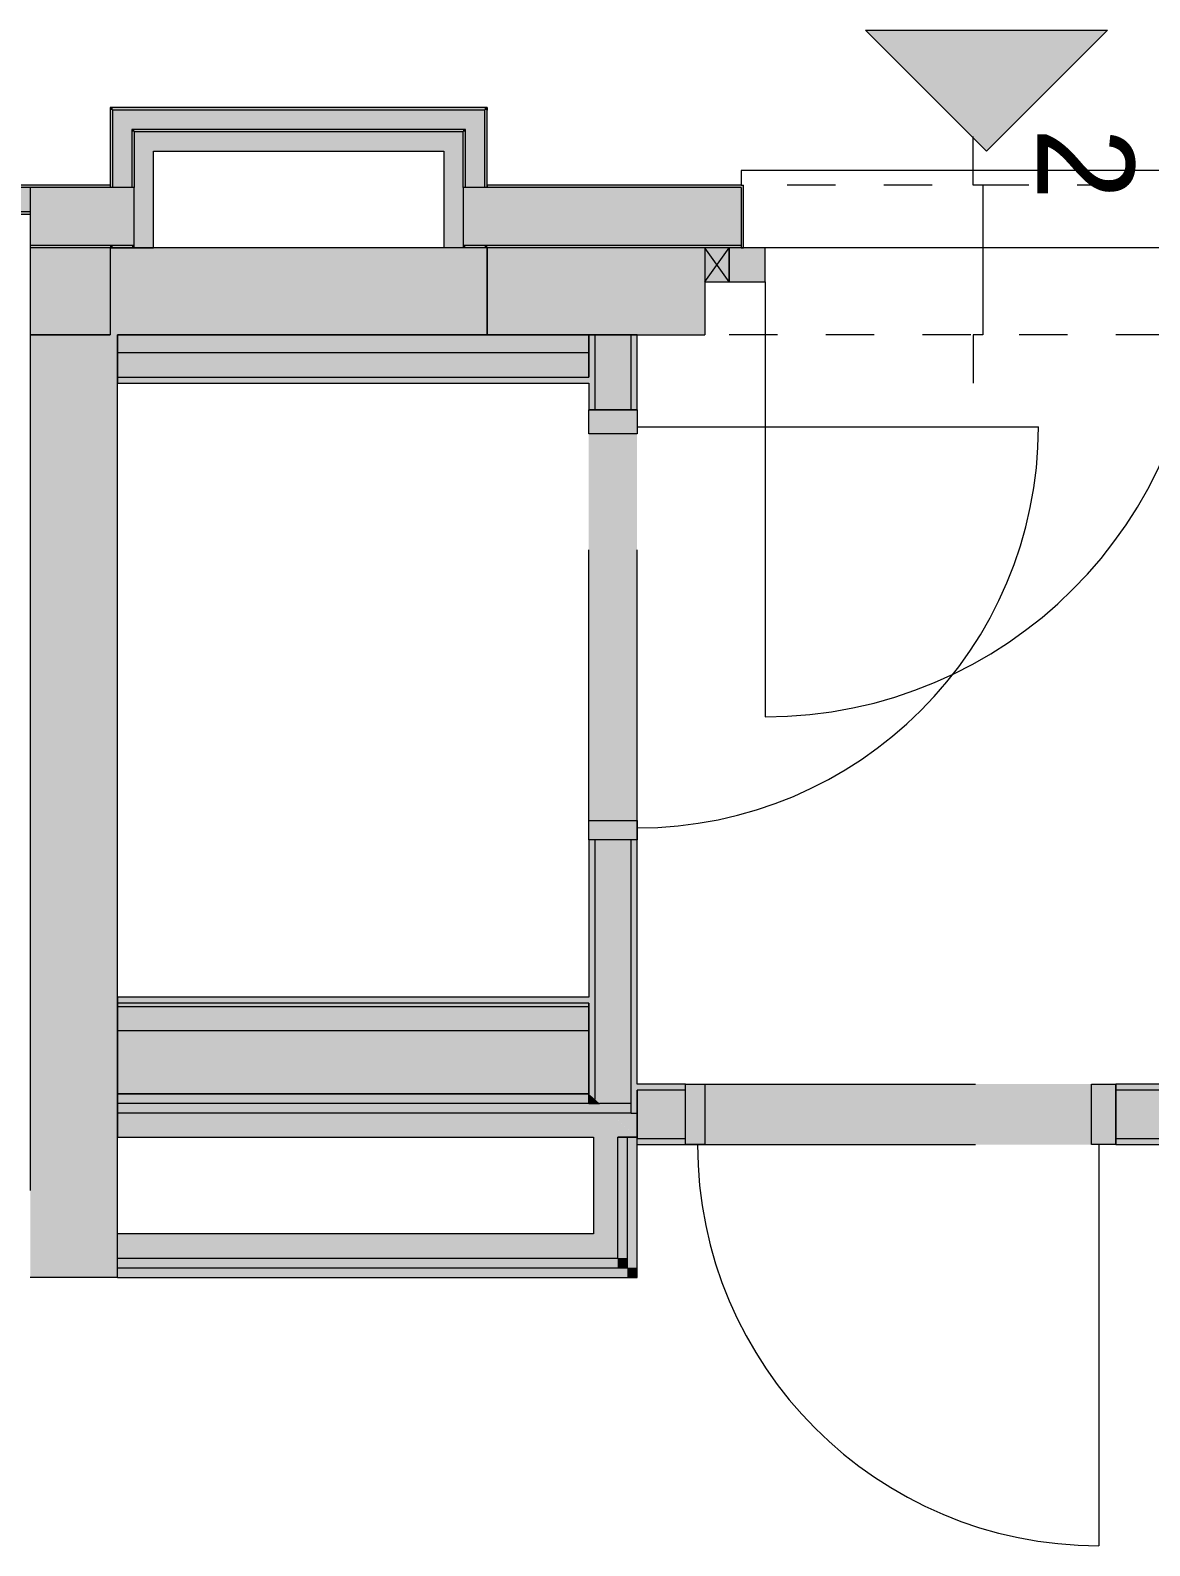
# Model space of a CAD drawing. Header units: metres. Extents: x -4 to 206, y -18 to 45.
# Drawn here: x 177.899 to 180.214, y 13.378 to 16.513 of the extents above; entities that cross this region are included whole.
import ezdxf
from ezdxf.enums import TextEntityAlignment as Align

# ---------------------------------------------------------------- set-up
doc = ezdxf.new("R2010")
doc.units = ezdxf.units.M
doc.header["$MEASUREMENT"] = 0
doc.linetypes.add('Grenzlinie', pattern=[0.008, 0.003, -0.005])
doc.linetypes.add('Punkt 1_1', pattern=[0.075, 0.025, -0.05])
for name, color, linetype in [('110 Wand Aussen', 7, 'Continuous'), ('112 Wand Aussen - Schachtwände', 7, 'Continuous'), ('120 Wand Innen tragend', 7, 'Continuous'), ('130 Wand Innen', 7, 'Continuous'), ('170 Schachtwände', 7, 'Continuous'), ('905 VP Beschriftung Übersicht.Übersicht', 7, 'Continuous')]:
    doc.layers.add(name, color=color, linetype=linetype)
doc.styles.add('ERSTELLTER_STIL_2', font='')
doc.styles.get('ERSTELLTER_STIL_2').set_extended_font_data('Eurostile')

# ---------------------------------------------------------------- blocks, each defined once
blk = doc.blocks.new('Wand_12_1', base_point=(178.0792, 15.8833))
at = {"layer": '120 Wand Innen tragend', "linetype": 'Continuous', "lineweight": 0, "true_color": 0x000000}
for points in [[(178.0792, 14.1133), (178.0792, 15.8833), (177.8992, 15.8833), (177.8992, 14.1133)], [(177.8992, 13.9333), (178.0792, 13.9333), (177.8992, 14.1133)], [(177.8992, 14.1133), (178.0792, 13.9333), (178.0792, 14.1133)]]:
    blk.add_hatch(color=18, dxfattribs=at).paths.add_polyline_path(points)
at = {"layer": '120 Wand Innen tragend', "color": 7, "linetype": 'Continuous', "lineweight": 18, "flags": 128}
for points in [[(177.8992, 15.8833), (177.8992, 14.1133)], [(178.0642, 15.8833), (177.8992, 15.8833)], [(178.0792, 13.9333), (178.0792, 15.8833)], [(178.0792, 13.9333), (177.8992, 13.9333)]]:
    blk.add_lwpolyline(points, dxfattribs=at)
blk = doc.blocks.new('Wand_73_1', base_point=(178.0792, 13.9333))
at = {"layer": '170 Schachtwände', "linetype": 'Continuous', "lineweight": 0, "true_color": 0x000000}
for points in [[(179.0642, 14.0233), (178.0792, 14.0233), (178.0792, 13.9733), (179.0642, 13.9733)], [(179.0642, 14.0233), (179.1142, 13.9733), (179.1142, 14.0233)], [(179.0642, 13.9733), (179.1142, 13.9733), (179.0642, 14.0233)], [(179.1142, 13.9733), (178.0792, 13.9733), (178.0792, 13.9533), (179.1142, 13.9533)], [(179.1342, 13.9533), (178.0792, 13.9533), (178.0792, 13.9333), (179.1342, 13.9333)], [(179.1142, 13.9733), (179.1342, 13.9533), (179.1342, 13.9733)], [(179.1142, 13.9533), (179.1342, 13.9533), (179.1142, 13.9733)], [(179.1342, 13.9533), (179.1542, 13.9333), (179.1542, 13.9533)], [(179.1342, 13.9333), (179.1542, 13.9333), (179.1342, 13.9533)]]:
    blk.add_hatch(color=18, dxfattribs=at).paths.add_polyline_path(points)
at = {"layer": '170 Schachtwände', "color": 7, "linetype": 'Continuous', "lineweight": 18}
for p, q in [((179.1142, 13.9733), (179.1142, 14.0233)), ((178.0792, 13.9733), (179.0642, 13.9733)), ((178.0792, 13.9533), (179.1142, 13.9533)), ((179.0642, 13.9733), (179.1142, 13.9733)), ((179.1142, 13.9533), (179.1342, 13.9533))]:
    blk.add_line(p, q, dxfattribs=at)
at = {"layer": '170 Schachtwände', "color": 7, "linetype": 'Continuous', "lineweight": 18, "flags": 128}
for points in [[(179.0642, 14.0233), (178.0792, 14.0233)], [(178.0792, 13.9733), (178.0792, 14.0233)], [(178.0792, 13.9533), (178.0792, 13.9733)], [(178.0792, 13.9333), (178.0792, 13.9533)], [(179.1542, 13.9333), (179.1542, 13.9533)], [(178.0792, 13.9333), (179.1542, 13.9333)]]:
    blk.add_lwpolyline(points, dxfattribs=at)
blk = doc.blocks.new('Metall Zargentür Typ3 27[13]_1', base_point=(168.0292, 39.9833))
at = {"layer": '130 Wand Innen', "linetype": 'Continuous', "lineweight": 0, "true_color": 0xffffff}
for points in [[(179.1542, 15.7283), (179.0542, 15.7283), (179.0542, 15.6783), (179.1542, 15.6783)], [(179.0542, 14.8383), (179.1542, 14.8383), (179.1542, 14.8783), (179.0542, 14.8783)]]:
    blk.add_hatch(color=7, dxfattribs=at).paths.add_polyline_path(points)
at = {"layer": '130 Wand Innen', "color": 7, "linetype": 'Grenzlinie', "lineweight": 13, "ltscale": 200}
for p, q in [((179.0542, 14.8383), (179.0542, 15.7283)), ((179.1542, 14.8383), (179.1542, 15.7283))]:
    blk.add_line(p, q, dxfattribs=at)
at = {"layer": '130 Wand Innen', "color": 7, "linetype": 'Continuous', "lineweight": 13}
for p, q in [((179.0542, 15.6783), (179.0542, 15.7283)), ((179.0542, 15.7283), (179.1542, 15.7283)), ((179.1542, 15.7283), (179.1542, 15.6783)), ((179.1542, 15.6783), (179.0542, 15.6783)), ((179.0542, 14.8383), (179.0542, 14.8783)), ((179.0542, 14.8783), (179.1542, 14.8783)), ((179.1542, 14.8783), (179.1542, 14.8383)), ((179.1542, 14.8383), (179.0542, 14.8383))]:
    blk.add_line(p, q, dxfattribs=at)
at = {"layer": '130 Wand Innen', "color": 7, "linetype": 'Continuous', "lineweight": 18}
for p, q in [((179.0667, 15.7283), (179.0542, 15.7283)), ((179.0667, 15.7283), (179.0542, 15.7283)), ((179.1417, 15.7283), (179.0667, 15.7283)), ((179.1417, 15.7283), (179.0667, 15.7283)), ((179.1542, 15.7283), (179.1417, 15.7283)), ((179.1542, 15.7283), (179.1417, 15.7283)), ((179.0667, 14.8383), (179.0542, 14.8383)), ((179.0667, 14.8383), (179.0542, 14.8383)), ((179.1417, 14.8383), (179.0667, 14.8383)), ((179.1417, 14.8383), (179.0667, 14.8383)), ((179.1542, 14.8383), (179.1417, 14.8383)), ((179.1542, 14.8383), (179.1417, 14.8383))]:
    blk.add_line(p, q, dxfattribs=at)
at = {"layer": '130 Wand Innen', "color": 8, "linetype": 'Continuous', "lineweight": 0}
blk.add_line((179.1542, 15.6933), (179.9842, 15.6933), dxfattribs=at)
blk.add_arc((179.1542, 15.6933), 0.83, 270, 0, dxfattribs=at)
blk = doc.blocks.new('Wand_75_1', base_point=(179.1542, 14.3133))
at = {"layer": '130 Wand Innen', "linetype": 'Continuous', "lineweight": 0, "true_color": 0x000000}
for points in [[(179.0542, 15.8833), (179.0542, 15.7283), (179.0667, 15.7283), (179.0667, 15.8833)], [(179.0667, 15.8833), (179.0667, 15.7283), (179.1417, 15.7283), (179.1417, 15.8833)], [(179.1417, 15.8833), (179.1417, 15.7283), (179.1542, 15.7283), (179.1542, 15.8833)], [(179.0542, 14.3133), (179.0667, 14.3021), (179.0667, 14.8383), (179.0542, 14.8383)], [(179.0667, 14.3021), (179.0764, 14.2933), (179.1417, 14.2933), (179.1417, 14.8383), (179.0667, 14.8383)], [(179.1542, 14.8383), (179.1417, 14.8383), (179.1417, 14.2733), (179.1542, 14.2733)], [(179.0542, 14.3133), (179.0542, 14.2933), (179.0667, 14.2933), (179.0667, 14.3021)], [(179.0667, 14.2933), (179.0764, 14.2933), (179.0667, 14.3021)]]:
    blk.add_hatch(color=18, dxfattribs=at).paths.add_polyline_path(points)
at = {"layer": '130 Wand Innen', "linetype": 'Continuous', "lineweight": 13, "true_color": 0xe8e2dc}
blk.add_hatch(color=254, dxfattribs=at).paths.add_polyline_path([(179.1542, 15.7283), (179.0542, 15.7283), (179.0542, 14.8383), (179.1542, 14.8383)])
at = {"layer": '130 Wand Innen', "color": 7, "linetype": 'Continuous', "lineweight": 18}
for p, q in [((179.0667, 15.8833), (179.0667, 15.7283)), ((179.1417, 15.7283), (179.1417, 15.8833)), ((179.0667, 15.7283), (179.0542, 15.7283)), ((179.1417, 15.7283), (179.0667, 15.7283)), ((179.1542, 15.7283), (179.1417, 15.7283)), ((179.0667, 14.8383), (179.0542, 14.8383)), ((179.0667, 14.8383), (179.0667, 14.3021)), ((179.1417, 14.8383), (179.0667, 14.8383)), ((179.1417, 14.2933), (179.1417, 14.8383)), ((179.1542, 14.8383), (179.1417, 14.8383)), ((179.1417, 14.2933), (179.0764, 14.2933)), ((179.1417, 14.2733), (179.1417, 14.2933)), ((179.1417, 14.2733), (179.1542, 14.2733))]:
    blk.add_line(p, q, dxfattribs=at)
at = {"layer": '130 Wand Innen', "color": 7, "linetype": 'Continuous', "lineweight": 18, "flags": 128}
for points in [[(179.0667, 15.8833), (179.0542, 15.8833)], [(179.0542, 15.8833), (179.0542, 15.7958)], [(179.1417, 15.8833), (179.0667, 15.8833)], [(179.1542, 15.8833), (179.1417, 15.8833)], [(179.1542, 15.7283), (179.1542, 15.8833)], [(179.0542, 15.7833), (179.0542, 15.7283)], [(179.0542, 14.8383), (179.0542, 14.5133)], [(179.1542, 14.3333), (179.1542, 14.8383)], [(179.0542, 14.5008), (179.0542, 14.3133)], [(179.1542, 14.2733), (179.1542, 14.3208)]]:
    blk.add_lwpolyline(points, dxfattribs=at)
at = {"layer": '170 Schachtwände', "color": 7, "linetype": 'Continuous', "lineweight": 18}
for p, q in [((179.0542, 14.2933), (179.0542, 14.3133)), ((179.0667, 14.2933), (179.0667, 14.3021)), ((179.0542, 14.2933), (179.0667, 14.2933)), ((179.0667, 14.2933), (179.0764, 14.2933))]:
    blk.add_line(p, q, dxfattribs=at)
at = {"layer": '130 Wand Innen', "color": 7, "linetype": 'Continuous', "lineweight": 13}
blk.add_blockref('Metall Zargentür Typ3 27[13]_1', (168.0292, 39.9833), dxfattribs=at)
blk = doc.blocks.new('Metall Zargentür Typ3 27[14]_1', base_point=(168.0292, 39.9833))
at = {"layer": '130 Wand Innen', "linetype": 'Continuous', "lineweight": 0, "true_color": 0xffffff}
for points in [[(179.2542, 14.3333), (179.2542, 14.2083), (179.2942, 14.2083), (179.2942, 14.3333)], [(180.1442, 14.2083), (180.1442, 14.3333), (180.0942, 14.3333), (180.0942, 14.2083)]]:
    blk.add_hatch(color=7, dxfattribs=at).paths.add_polyline_path(points)
at = {"layer": '130 Wand Innen', "color": 7, "linetype": 'Grenzlinie', "lineweight": 13, "ltscale": 200}
for p, q in [((179.2542, 14.3333), (180.1442, 14.3333)), ((179.2542, 14.2083), (180.1442, 14.2083))]:
    blk.add_line(p, q, dxfattribs=at)
at = {"layer": '130 Wand Innen', "color": 7, "linetype": 'Continuous', "lineweight": 13}
for p, q in [((179.2542, 14.3333), (179.2942, 14.3333)), ((179.2542, 14.2083), (179.2542, 14.3333)), ((179.2942, 14.3333), (179.2942, 14.2083)), ((180.0942, 14.2083), (180.0942, 14.3333)), ((180.0942, 14.3333), (180.1442, 14.3333)), ((180.1442, 14.3333), (180.1442, 14.2083)), ((179.2942, 14.2083), (179.2542, 14.2083)), ((180.1442, 14.2083), (180.0942, 14.2083))]:
    blk.add_line(p, q, dxfattribs=at)
at = {"layer": '130 Wand Innen', "color": 7, "linetype": 'Continuous', "lineweight": 18}
for p, q in [((179.2542, 14.3208), (179.2542, 14.3333)), ((179.2542, 14.3208), (179.2542, 14.3333)), ((180.1442, 14.3208), (180.1442, 14.3333)), ((180.1442, 14.3208), (180.1442, 14.3333)), ((179.2542, 14.2208), (179.2542, 14.3208)), ((179.2542, 14.2208), (179.2542, 14.3208)), ((180.1442, 14.2208), (180.1442, 14.3208)), ((180.1442, 14.2208), (180.1442, 14.3208)), ((179.2542, 14.2083), (179.2542, 14.2208)), ((179.2542, 14.2083), (179.2542, 14.2208)), ((180.1442, 14.2083), (180.1442, 14.2208)), ((180.1442, 14.2083), (180.1442, 14.2208))]:
    blk.add_line(p, q, dxfattribs=at)
at = {"layer": '130 Wand Innen', "color": 8, "linetype": 'Continuous', "lineweight": 0}
blk.add_line((180.1092, 14.2083), (180.1092, 13.3783), dxfattribs=at)
blk.add_arc((180.1092, 14.2083), 0.83, 180, 270, dxfattribs=at)
blk = doc.blocks.new('Wand_76_1', base_point=(179.1542, 14.3333))
at = {"layer": '130 Wand Innen', "linetype": 'Continuous', "lineweight": 0, "true_color": 0x000000}
for points in [[(179.1542, 14.3333), (179.1542, 14.3208), (179.2542, 14.3208), (179.2542, 14.3333)], [(180.1442, 14.3208), (181.0192, 14.3208), (181.0192, 14.3333), (180.1442, 14.3333)], [(179.1542, 14.3208), (179.1542, 14.2208), (179.2542, 14.2208), (179.2542, 14.3208)], [(180.1442, 14.2208), (181.0192, 14.2208), (181.0192, 14.3208), (180.1442, 14.3208)], [(179.2542, 14.2208), (179.1542, 14.2208), (179.1542, 14.2083), (179.2542, 14.2083)], [(180.1442, 14.2208), (180.1442, 14.2083), (181.0192, 14.2083), (181.0192, 14.2208)]]:
    blk.add_hatch(color=18, dxfattribs=at).paths.add_polyline_path(points)
at = {"layer": '130 Wand Innen', "linetype": 'Continuous', "lineweight": 13, "true_color": 0xe8e2dc}
blk.add_hatch(color=254, dxfattribs=at).paths.add_polyline_path([(180.1442, 14.2083), (180.1442, 14.3333), (179.2542, 14.3333), (179.2542, 14.2083)])
at = {"layer": '130 Wand Innen', "color": 7, "linetype": 'Continuous', "lineweight": 18}
for p, q in [((179.2542, 14.3208), (179.2542, 14.3333)), ((180.1442, 14.3208), (180.1442, 14.3333)), ((179.2542, 14.3208), (179.1542, 14.3208)), ((179.2542, 14.2208), (179.2542, 14.3208)), ((181.0192, 14.3208), (180.1442, 14.3208)), ((180.1442, 14.2208), (180.1442, 14.3208)), ((179.1542, 14.2208), (179.2542, 14.2208)), ((179.2542, 14.2083), (179.2542, 14.2208)), ((180.1442, 14.2208), (181.0192, 14.2208)), ((180.1442, 14.2083), (180.1442, 14.2208))]:
    blk.add_line(p, q, dxfattribs=at)
at = {"layer": '130 Wand Innen', "color": 7, "linetype": 'Continuous', "lineweight": 18, "flags": 128}
for points in [[(179.2542, 14.3333), (179.1542, 14.3333)], [(181.0192, 14.3333), (180.1442, 14.3333)], [(179.1542, 14.3208), (179.1542, 14.2208)], [(179.1542, 14.2083), (179.2542, 14.2083)], [(180.1442, 14.2083), (181.0192, 14.2083)]]:
    blk.add_lwpolyline(points, dxfattribs=at)
at = {"layer": '130 Wand Innen', "color": 7, "linetype": 'Continuous', "lineweight": 13}
blk.add_blockref('Metall Zargentür Typ3 27[14]_1', (168.0292, 39.9833), dxfattribs=at)
blk = doc.blocks.new('Wand_77_1', base_point=(179.1542, 14.5133))
at = {"layer": '130 Wand Innen', "linetype": 'Continuous', "lineweight": 0, "true_color": 0x000000}
for points in [[(179.0542, 14.5133), (178.0792, 14.5133), (178.0792, 14.5008), (179.0542, 14.5008)], [(179.0542, 14.4933), (178.0792, 14.4933), (178.0792, 14.4433), (179.0542, 14.4433)]]:
    blk.add_hatch(color=18, dxfattribs=at).paths.add_polyline_path(points)
at = {"layer": '130 Wand Innen', "linetype": 'Continuous', "lineweight": 0, "true_color": 0xffffff}
for points in [[(179.0542, 14.5008), (178.0792, 14.5008), (178.0792, 14.4933), (179.0542, 14.4933)], [(179.0542, 14.4433), (178.0792, 14.4433), (178.0792, 14.3133), (179.0542, 14.3133)]]:
    blk.add_hatch(color=7, dxfattribs=at).paths.add_polyline_path(points)
at = {"layer": '130 Wand Innen', "color": 7, "linetype": 'Continuous', "lineweight": 18}
for p, q in [((179.0542, 14.5008), (178.0792, 14.5008)), ((179.0542, 14.4933), (178.0792, 14.4933)), ((179.0542, 14.4433), (178.0792, 14.4433))]:
    blk.add_line(p, q, dxfattribs=at)
at = {"layer": '130 Wand Innen', "color": 7, "linetype": 'Continuous', "lineweight": 18, "flags": 128}
for points in [[(179.0542, 14.5133), (178.0792, 14.5133)], [(178.0792, 14.5133), (178.0792, 14.3133)], [(179.0542, 14.3133), (179.0542, 14.5008)], [(178.0792, 14.3133), (179.0542, 14.3133)]]:
    blk.add_lwpolyline(points, dxfattribs=at)
blk = doc.blocks.new('Wand_108_1', base_point=(178.0792, 14.3133))
at = {"layer": '170 Schachtwände', "linetype": 'Continuous', "lineweight": 0, "true_color": 0x000000}
for points in [[(179.0542, 14.3133), (178.0792, 14.3133), (178.0792, 14.2933), (179.0542, 14.2933)], [(179.0764, 14.2933), (178.0792, 14.2933), (178.0792, 14.2733), (179.0987, 14.2733)], [(179.0987, 14.2733), (178.0792, 14.2733), (178.0792, 14.2233), (179.1542, 14.2233)], [(179.0764, 14.2933), (179.0987, 14.2733), (179.1417, 14.2733), (179.1417, 14.2933)], [(179.0987, 14.2733), (179.1417, 14.2346), (179.1417, 14.2733)], [(179.1417, 14.2346), (179.1542, 14.2233), (179.1542, 14.2733), (179.1417, 14.2733)]]:
    blk.add_hatch(color=18, dxfattribs=at).paths.add_polyline_path(points)
at = {"layer": '130 Wand Innen', "color": 7, "linetype": 'Continuous', "lineweight": 18}
for p, q in [((179.1417, 14.2933), (179.0764, 14.2933)), ((179.1417, 14.2733), (179.0987, 14.2733)), ((179.1417, 14.2733), (179.1417, 14.2933)), ((179.1417, 14.2733), (179.1542, 14.2733))]:
    blk.add_line(p, q, dxfattribs=at)
at = {"layer": '130 Wand Innen', "color": 7, "linetype": 'Continuous', "lineweight": 18, "flags": 128}
blk.add_lwpolyline([(179.1542, 14.2233), (179.1542, 14.2733)], dxfattribs=at)
at = {"layer": '170 Schachtwände', "color": 7, "linetype": 'Continuous', "lineweight": 18}
for p, q in [((179.0542, 14.2933), (179.0542, 14.3133)), ((179.0542, 14.2933), (178.0792, 14.2933)), ((179.0987, 14.2733), (178.0792, 14.2733)), ((179.0542, 14.2933), (179.0667, 14.2933)), ((179.0667, 14.2933), (179.0764, 14.2933))]:
    blk.add_line(p, q, dxfattribs=at)
at = {"layer": '170 Schachtwände', "color": 7, "linetype": 'Continuous', "lineweight": 18, "flags": 128}
for points in [[(179.0542, 14.3133), (178.0792, 14.3133)], [(178.0792, 14.3133), (178.0792, 14.2933)], [(178.0792, 14.2933), (178.0792, 14.2733)], [(178.0792, 14.2733), (178.0792, 14.2233)], [(178.0792, 14.2233), (179.0642, 14.2233)], [(179.1142, 14.2233), (179.1542, 14.2233)]]:
    blk.add_lwpolyline(points, dxfattribs=at)
blk = doc.blocks.new('Wand_109_1', base_point=(179.1542, 14.3133))
at = {"layer": '170 Schachtwände', "linetype": 'Continuous', "lineweight": 0, "true_color": 0x000000}
for points in [[(179.1142, 14.0233), (179.1142, 14.2233), (179.0642, 14.2233), (179.0642, 14.0233)], [(179.1342, 13.9733), (179.1342, 14.2233), (179.1142, 14.2233), (179.1142, 13.9733)], [(179.1542, 13.9533), (179.1542, 14.2233), (179.1342, 14.2233), (179.1342, 13.9533)]]:
    blk.add_hatch(color=18, dxfattribs=at).paths.add_polyline_path(points)
at = {"layer": '170 Schachtwände', "color": 7, "linetype": 'Continuous', "lineweight": 18}
for p, q in [((179.1142, 14.0233), (179.1142, 14.2233)), ((179.1342, 13.9733), (179.1342, 14.2233)), ((179.1142, 13.9733), (179.1142, 14.0233)), ((179.1342, 13.9533), (179.1342, 13.9733))]:
    blk.add_line(p, q, dxfattribs=at)
at = {"layer": '170 Schachtwände', "color": 7, "linetype": 'Continuous', "lineweight": 18, "flags": 128}
for points in [[(179.0642, 14.2233), (179.0642, 14.0233)], [(179.1342, 14.2233), (179.1142, 14.2233)], [(179.1542, 14.2233), (179.1342, 14.2233)], [(179.1542, 13.9533), (179.1542, 14.2233)]]:
    blk.add_lwpolyline(points, dxfattribs=at)
blk = doc.blocks.new('Wand_112_1', base_point=(178.0642, 16.3533))
at = {"layer": '112 Wand Aussen - Schachtwände', "linetype": 'Continuous', "lineweight": 0, "true_color": 0x000000}
for points in [[(178.0692, 16.3483), (178.0642, 16.3533), (178.0642, 16.3483)], [(178.0692, 16.3533), (178.0642, 16.3533), (178.0692, 16.3483)], [(178.0692, 16.3533), (178.0692, 16.3483), (178.8392, 16.3483), (178.8392, 16.3533)], [(178.1092, 16.3083), (178.0692, 16.3483), (178.0692, 16.3083)], [(178.1092, 16.3483), (178.0692, 16.3483), (178.1092, 16.3083)], [(178.1092, 16.3083), (178.7992, 16.3083), (178.7992, 16.3483), (178.1092, 16.3483)], [(178.7992, 16.3083), (178.8392, 16.3083), (178.8392, 16.3483)], [(178.7992, 16.3083), (178.8392, 16.3483), (178.7992, 16.3483)], [(178.8392, 16.3483), (178.8442, 16.3483), (178.8442, 16.3533)], [(178.8392, 16.3533), (178.8392, 16.3483), (178.8442, 16.3533)], [(178.1142, 16.3033), (178.1092, 16.3083), (178.1092, 16.3033)], [(178.1142, 16.3083), (178.1092, 16.3083), (178.1142, 16.3033)], [(178.1142, 16.3033), (178.7942, 16.3033), (178.7942, 16.3083), (178.1142, 16.3083)], [(178.1542, 16.2633), (178.1142, 16.3033), (178.1142, 16.2633)], [(178.1542, 16.3033), (178.1142, 16.3033), (178.1542, 16.2633)], [(178.1542, 16.2633), (178.7542, 16.2633), (178.7542, 16.3033), (178.1542, 16.3033)], [(178.7542, 16.2633), (178.7942, 16.2633), (178.7942, 16.3033)], [(178.7542, 16.2633), (178.7942, 16.3033), (178.7542, 16.3033)], [(178.7942, 16.3033), (178.7992, 16.3033), (178.7992, 16.3083)], [(178.7942, 16.3033), (178.7992, 16.3083), (178.7942, 16.3083)]]:
    blk.add_hatch(color=18, dxfattribs=at).paths.add_polyline_path(points)
at = {"layer": '112 Wand Aussen - Schachtwände', "color": 7, "linetype": 'Continuous', "lineweight": 13}
for p, q in [((178.0692, 16.3483), (178.0692, 16.3083)), ((178.1092, 16.3483), (178.0692, 16.3483)), ((178.7992, 16.3483), (178.1092, 16.3483)), ((178.8392, 16.3483), (178.7992, 16.3483)), ((178.8392, 16.3083), (178.8392, 16.3483)), ((178.1092, 16.3083), (178.1092, 16.3033)), ((178.1142, 16.3083), (178.1092, 16.3083)), ((178.7942, 16.3083), (178.1142, 16.3083)), ((178.1142, 16.3033), (178.1142, 16.2633)), ((178.1542, 16.3033), (178.1142, 16.3033)), ((178.7542, 16.3033), (178.1542, 16.3033)), ((178.7942, 16.3033), (178.7542, 16.3033)), ((178.7992, 16.3083), (178.7942, 16.3083)), ((178.7942, 16.2633), (178.7942, 16.3033)), ((178.7992, 16.3033), (178.7992, 16.3083))]:
    blk.add_line(p, q, dxfattribs=at)
at = {"layer": '112 Wand Aussen - Schachtwände', "color": 7, "linetype": 'Continuous', "lineweight": 13, "flags": 128}
for points in [[(178.0642, 16.3533), (178.0642, 16.3483)], [(178.8442, 16.3533), (178.0642, 16.3533)], [(178.8442, 16.3533), (178.8442, 16.3483)], [(178.1542, 16.2633), (178.7542, 16.2633)]]:
    blk.add_lwpolyline(points, dxfattribs=at)
blk = doc.blocks.new('Wand_113_1', base_point=(178.0642, 16.0633))
at = {"layer": '112 Wand Aussen - Schachtwände', "linetype": 'Continuous', "lineweight": 0, "true_color": 0x000000}
for points in [[(178.0692, 16.1883), (178.0692, 16.3483), (178.0642, 16.3483), (178.0642, 16.1883)], [(178.1092, 16.1883), (178.1092, 16.3083), (178.0692, 16.3083), (178.0692, 16.1883)], [(178.1142, 16.1883), (178.1142, 16.3033), (178.1092, 16.3033), (178.1092, 16.1883)], [(178.1142, 16.2633), (178.1142, 16.0633), (178.1542, 16.0633), (178.1542, 16.2633)]]:
    blk.add_hatch(color=18, dxfattribs=at).paths.add_polyline_path(points)
at = {"layer": '112 Wand Aussen - Schachtwände', "color": 7, "linetype": 'Continuous', "lineweight": 13}
for p, q in [((178.0692, 16.3483), (178.0692, 16.3083)), ((178.0692, 16.3083), (178.0692, 16.1883)), ((178.1092, 16.3083), (178.1092, 16.3033)), ((178.1092, 16.3033), (178.1092, 16.1883)), ((178.1142, 16.3033), (178.1142, 16.2633)), ((178.1142, 16.2633), (178.1142, 16.1883)), ((178.0692, 16.1883), (178.0642, 16.1883)), ((178.1092, 16.1883), (178.0692, 16.1883)), ((178.1142, 16.1883), (178.1092, 16.1883)), ((178.1142, 16.0683), (178.1142, 16.1883)), ((178.1142, 16.0633), (178.1142, 16.0683))]:
    blk.add_line(p, q, dxfattribs=at)
at = {"layer": '112 Wand Aussen - Schachtwände', "color": 7, "linetype": 'Continuous', "lineweight": 13, "flags": 128}
for points in [[(178.0642, 16.3483), (178.0642, 16.1883)], [(178.1542, 16.0633), (178.1542, 16.2633)], [(178.0642, 16.0633), (178.0692, 16.0633)], [(178.0692, 16.0633), (178.1092, 16.0633)], [(178.1092, 16.0633), (178.1142, 16.0633)], [(178.1142, 16.0633), (178.1542, 16.0633)]]:
    blk.add_lwpolyline(points, dxfattribs=at)
blk = doc.blocks.new('Wand_114_1', base_point=(178.8442, 16.0633))
at = {"layer": '112 Wand Aussen - Schachtwände', "linetype": 'Continuous', "lineweight": 0, "true_color": 0x000000}
for points in [[(178.8392, 16.3483), (178.8392, 16.1883), (178.8442, 16.1883), (178.8442, 16.3483)], [(178.7942, 16.3033), (178.7942, 16.1883), (178.7992, 16.1883), (178.7992, 16.3033)], [(178.7992, 16.3083), (178.7992, 16.1883), (178.8392, 16.1883), (178.8392, 16.3083)], [(178.7542, 16.2633), (178.7542, 16.0633), (178.7942, 16.0633), (178.7942, 16.2633)]]:
    blk.add_hatch(color=18, dxfattribs=at).paths.add_polyline_path(points)
at = {"layer": '112 Wand Aussen - Schachtwände', "color": 7, "linetype": 'Continuous', "lineweight": 13}
for p, q in [((178.8392, 16.3083), (178.8392, 16.3483)), ((178.7942, 16.2633), (178.7942, 16.3033)), ((178.7992, 16.3033), (178.7992, 16.3083)), ((178.7992, 16.1883), (178.7992, 16.3033)), ((178.8392, 16.1883), (178.8392, 16.3083)), ((178.7942, 16.1883), (178.7942, 16.2633)), ((178.7992, 16.1883), (178.7942, 16.1883)), ((178.7942, 16.1883), (178.7942, 16.0683)), ((178.8392, 16.1883), (178.7992, 16.1883)), ((178.8442, 16.1883), (178.8392, 16.1883)), ((178.7942, 16.0683), (178.7942, 16.0633))]:
    blk.add_line(p, q, dxfattribs=at)
at = {"layer": '112 Wand Aussen - Schachtwände', "color": 7, "linetype": 'Continuous', "lineweight": 13, "flags": 128}
for points in [[(178.8442, 16.1883), (178.8442, 16.3483)], [(178.7542, 16.2633), (178.7542, 16.0633)], [(178.7942, 16.0633), (178.7542, 16.0633)], [(178.7992, 16.0633), (178.7942, 16.0633)], [(178.8392, 16.0633), (178.7992, 16.0633)], [(178.8442, 16.0633), (178.8392, 16.0633)]]:
    blk.add_lwpolyline(points, dxfattribs=at)
blk = doc.blocks.new('Wand_141_1', base_point=(177.8992, 16.1933))
at = {"layer": '110 Wand Aussen', "linetype": 'Continuous', "lineweight": 0, "true_color": 0x000000}
for points in [[(178.0642, 16.1933), (177.8992, 16.1933), (177.8992, 16.1883), (178.0642, 16.1883)], [(178.0642, 16.1883), (177.8992, 16.1883), (177.8992, 16.0683), (178.0642, 16.0683)], [(178.0692, 16.0683), (178.0692, 16.1883), (178.0642, 16.1883), (178.0642, 16.0683)], [(178.1092, 16.0683), (178.1092, 16.1883), (178.0692, 16.1883), (178.0692, 16.0683)], [(178.1142, 16.0683), (178.1142, 16.1883), (178.1092, 16.1883), (178.1092, 16.0683)], [(178.0642, 16.0683), (177.8992, 16.0683), (177.8992, 16.0633), (178.0642, 16.0633)], [(178.0642, 16.0633), (177.8992, 16.0633), (177.8992, 15.8833), (178.0642, 15.8833)], [(178.0692, 16.0633), (178.0692, 16.0683), (178.0642, 16.0683), (178.0642, 16.0633)], [(178.1092, 16.0633), (178.1092, 16.0683), (178.0692, 16.0683), (178.0692, 16.0633)], [(178.1142, 16.0633), (178.1142, 16.0683), (178.1092, 16.0683), (178.1092, 16.0633)]]:
    blk.add_hatch(color=18, dxfattribs=at).paths.add_polyline_path(points)
at = {"layer": '110 Wand Aussen', "color": 7, "linetype": 'Continuous', "lineweight": 13}
for p, q in [((178.0642, 16.1883), (177.8992, 16.1883)), ((178.0642, 16.0683), (177.8992, 16.0683))]:
    blk.add_line(p, q, dxfattribs=at)
at = {"layer": '110 Wand Aussen', "color": 7, "linetype": 'Continuous', "lineweight": 18}
blk.add_line((178.0642, 16.0633), (177.8992, 16.0633), dxfattribs=at)
at = {"layer": '110 Wand Aussen', "color": 7, "linetype": 'Continuous', "lineweight": 13, "flags": 128}
for points in [[(178.0642, 16.1933), (177.8992, 16.1933)], [(177.8992, 16.1883), (177.8992, 16.0683)], [(178.0642, 16.1933), (178.0642, 16.1883)], [(177.8992, 16.0683), (177.8992, 16.0633)]]:
    blk.add_lwpolyline(points, dxfattribs=at)
at = {"layer": '110 Wand Aussen', "color": 7, "linetype": 'Continuous', "lineweight": 18, "flags": 128}
for points in [[(177.8992, 16.0633), (177.8992, 15.8833)], [(178.0642, 16.0633), (178.0642, 15.8833)], [(177.8992, 15.8833), (178.0642, 15.8833)]]:
    blk.add_lwpolyline(points, dxfattribs=at)
at = {"layer": '112 Wand Aussen - Schachtwände', "color": 7, "linetype": 'Continuous', "lineweight": 13}
for p, q in [((178.0692, 16.1883), (178.0642, 16.1883)), ((178.1092, 16.1883), (178.0692, 16.1883)), ((178.1142, 16.1883), (178.1092, 16.1883)), ((178.1142, 16.0683), (178.1142, 16.1883)), ((178.0692, 16.0683), (178.0642, 16.0683)), ((178.1092, 16.0683), (178.0692, 16.0683)), ((178.1142, 16.0683), (178.1092, 16.0683)), ((178.1142, 16.0633), (178.1142, 16.0683))]:
    blk.add_line(p, q, dxfattribs=at)
blk = doc.blocks.new('Wand_209_1', base_point=(177.7042, 16.1933))
at = {"layer": '110 Wand Aussen', "linetype": 'Continuous', "lineweight": 0, "true_color": 0x000000}
for points in [[(177.7092, 16.1883), (177.8992, 16.1883), (177.8992, 16.1933), (177.7092, 16.1933)], [(177.7592, 16.1383), (177.8992, 16.1383), (177.8992, 16.1883), (177.7592, 16.1883)], [(177.7642, 16.1333), (177.8992, 16.1333), (177.8992, 16.1383), (177.7642, 16.1383)]]:
    blk.add_hatch(color=18, dxfattribs=at).paths.add_polyline_path(points)
at = {"layer": '110 Wand Aussen', "color": 7, "linetype": 'Continuous', "lineweight": 13}
for p, q in [((177.7592, 16.1883), (177.7092, 16.1883)), ((177.8992, 16.1883), (177.7592, 16.1883)), ((177.7642, 16.1383), (177.7592, 16.1383)), ((177.7642, 16.1383), (177.8992, 16.1383))]:
    blk.add_line(p, q, dxfattribs=at)
at = {"layer": '110 Wand Aussen', "color": 7, "linetype": 'Continuous', "lineweight": 13, "flags": 128}
for points in [[(177.8992, 16.1933), (177.7092, 16.1933)], [(177.8992, 16.1883), (177.8992, 16.1383)], [(177.8992, 16.1383), (177.8992, 16.1333)]]:
    blk.add_lwpolyline(points, dxfattribs=at)
at = {"layer": '110 Wand Aussen', "color": 7, "linetype": 'Continuous', "lineweight": 18, "flags": 128}
blk.add_lwpolyline([(177.7642, 16.1333), (177.8992, 16.1333)], dxfattribs=at)
blk = doc.blocks.new('Wand_211_1', base_point=(179.1542, 15.7833))
at = {"layer": '130 Wand Innen', "linetype": 'Continuous', "lineweight": 0, "true_color": 0xffffff}
blk.add_hatch(color=7, dxfattribs=at).paths.add_polyline_path([(179.0542, 15.8833), (178.0792, 15.8833), (178.0792, 15.8458), (179.0542, 15.8458)])
at = {"layer": '130 Wand Innen', "linetype": 'Continuous', "lineweight": 0, "true_color": 0x000000}
for points in [[(178.0792, 15.7958), (179.0542, 15.7958), (179.0542, 15.8458), (178.0792, 15.8458)], [(178.0792, 15.7833), (179.0542, 15.7833), (179.0542, 15.7958), (178.0792, 15.7958)]]:
    blk.add_hatch(color=18, dxfattribs=at).paths.add_polyline_path(points)
at = {"layer": '130 Wand Innen', "color": 7, "linetype": 'Continuous', "lineweight": 18}
for p, q in [((179.0542, 15.8458), (178.0792, 15.8458)), ((178.0792, 15.7958), (179.0542, 15.7958))]:
    blk.add_line(p, q, dxfattribs=at)
at = {"layer": '130 Wand Innen', "color": 7, "linetype": 'Continuous', "lineweight": 18, "flags": 128}
for points in [[(179.0542, 15.8833), (178.0792, 15.8833)], [(178.0792, 15.8833), (178.0792, 15.7833)], [(179.0542, 15.7958), (179.0542, 15.8833)], [(178.0792, 15.7833), (179.0542, 15.7833)]]:
    blk.add_lwpolyline(points, dxfattribs=at)
blk = doc.blocks.new('Wand_221_1', base_point=(178.0642, 15.8833))
at = {"layer": '110 Wand Aussen', "linetype": 'Continuous', "lineweight": 0, "true_color": 0x000000}
blk.add_hatch(color=18, dxfattribs=at).paths.add_polyline_path([(178.0642, 15.8833), (178.8442, 15.8833), (178.8442, 16.0633), (178.0642, 16.0633)])
at = {"layer": '110 Wand Aussen', "color": 7, "linetype": 'Continuous', "lineweight": 18, "flags": 128}
for points in [[(178.8442, 16.0633), (178.0642, 16.0633)], [(178.0642, 16.0633), (178.0642, 15.8833)], [(178.8442, 15.8833), (178.8442, 16.0633)], [(178.0792, 15.8833), (178.8442, 15.8833)]]:
    blk.add_lwpolyline(points, dxfattribs=at)
blk = doc.blocks.new('Eingang 01 1-Fl 27[29]_1', base_point=(168.0292, 39.9833))
at = {"layer": '110 Wand Aussen', "linetype": 'Continuous', "lineweight": 0, "true_color": 0x000000}
for points in [[(179.3442, 16.0633), (179.2942, 16.0633), (179.2942, 15.9933), (179.3442, 15.9933)], [(180.3942, 15.9933), (180.4442, 15.9933), (180.4442, 16.0633), (180.3942, 16.0633)]]:
    blk.add_hatch(color=18, dxfattribs=at).paths.add_polyline_path(points)
at = {"layer": '110 Wand Aussen', "linetype": 'Continuous', "lineweight": 0, "true_color": 0xffffff}
for points in [[(179.3442, 15.9933), (179.4192, 15.9933), (179.4192, 16.0633), (179.3442, 16.0633)], [(180.3942, 16.0633), (180.3192, 16.0633), (180.3192, 15.9933), (180.3942, 15.9933)]]:
    blk.add_hatch(color=7, dxfattribs=at).paths.add_polyline_path(points)
at = {"layer": '110 Wand Aussen', "color": 7, "linetype": 'Continuous', "lineweight": 13}
for p, q in [((179.8492, 16.1933), (179.8492, 16.2933)), ((180.3692, 16.2233), (179.3692, 16.2233)), ((179.3692, 16.2233), (179.3692, 16.1933)), ((180.3692, 16.1933), (180.3692, 16.2233)), ((179.3692, 16.1933), (179.3742, 16.1933)), ((179.3742, 16.0633), (179.3742, 16.1933)), ((179.8692, 16.1933), (179.8492, 16.1933)), ((179.8692, 16.1933), (179.8692, 15.8833)), ((180.3692, 16.1933), (180.3642, 16.1933)), ((180.3642, 16.0633), (180.3642, 16.1933)), ((179.3442, 15.9933), (179.2942, 16.0633)), ((179.2942, 15.9933), (179.3442, 16.0633)), ((179.3692, 16.0633), (179.2942, 16.0633)), ((179.3692, 16.0633), (179.2942, 16.0633)), ((180.3692, 16.0633), (180.4442, 16.0633)), ((180.3692, 16.0633), (180.4442, 16.0633)), ((180.3942, 15.9933), (180.4442, 16.0633)), ((180.4442, 15.9933), (180.3942, 16.0633)), ((179.8692, 15.8833), (179.8492, 15.8833)), ((179.8492, 15.8833), (179.8492, 15.7833))]:
    blk.add_line(p, q, dxfattribs=at)
at = {"layer": '110 Wand Aussen', "color": 7, "linetype": 'Punkt 1_1', "lineweight": 13}
for p, q in [((180.3642, 16.1933), (179.3742, 16.1933)), ((180.4442, 15.8833), (179.2942, 15.8833))]:
    blk.add_line(p, q, dxfattribs=at)
at = {"layer": '110 Wand Aussen', "color": 7, "linetype": 'Continuous', "lineweight": 18}
for p, q in [((179.2942, 16.0633), (179.2942, 15.9933)), ((179.2942, 16.0633), (179.2942, 15.9933)), ((180.3692, 16.0633), (179.3692, 16.0633)), ((180.4442, 16.0633), (180.4442, 15.9933)), ((180.4442, 16.0633), (180.4442, 15.9933)), ((179.2942, 15.9933), (179.2942, 15.8833)), ((180.4442, 15.9933), (180.4442, 15.8833))]:
    blk.add_line(p, q, dxfattribs=at)
at = {"layer": '110 Wand Aussen', "color": 8, "linetype": 'Continuous', "lineweight": 13}
for p, q in [((179.4192, 16.0633), (179.3442, 16.0633)), ((179.3442, 16.0633), (179.3442, 15.9933)), ((179.4192, 15.9933), (179.4192, 16.0633)), ((180.3942, 16.0633), (180.3192, 16.0633)), ((180.3192, 16.0633), (180.3192, 15.9933)), ((180.3942, 15.9933), (180.3942, 16.0633)), ((179.3442, 15.9933), (179.4192, 15.9933)), ((180.3192, 15.9933), (180.3942, 15.9933))]:
    blk.add_line(p, q, dxfattribs=at)
at = {"layer": '110 Wand Aussen', "color": 8, "linetype": 'Continuous', "lineweight": 0}
blk.add_line((179.4192, 15.9933), (179.4192, 15.0933), dxfattribs=at)
at = {"layer": '110 Wand Aussen', "color": 7, "linetype": 'Continuous', "lineweight": 13, "flags": 128}
for points in [[(179.3442, 16.0633), (179.2942, 16.0633), (179.2942, 15.9933), (179.3442, 15.9933)], [(180.3942, 15.9933), (180.4442, 15.9933), (180.4442, 16.0633), (180.3942, 16.0633)]]:
    blk.add_lwpolyline(points, close=True, dxfattribs=at)
at = {"layer": '110 Wand Aussen', "color": 8, "linetype": 'Continuous', "lineweight": 0}
blk.add_arc((179.4192, 15.9933), 0.9, 270, 0, dxfattribs=at)
at = {"layer": '110 Wand Aussen', "color": 7, "lineweight": 13, "style": 'ERSTELLTER_STIL_2'}
blk.add_attdef('DUMMY_851', text='', height=0.2, rotation=270, dxfattribs=at).set_placement((180.1822, 16.1628), align=Align.TOP_RIGHT)
blk = doc.blocks.new('Wand_222_1', base_point=(178.8442, 16.1933))
at = {"layer": '110 Wand Aussen', "linetype": 'Continuous', "lineweight": 0, "true_color": 0x000000}
for points in [[(178.7942, 16.1883), (178.7942, 16.0683), (178.7992, 16.0683), (178.7992, 16.1883)], [(178.7992, 16.1883), (178.7992, 16.0683), (178.8392, 16.0683), (178.8392, 16.1883)], [(178.8392, 16.1883), (178.8392, 16.0683), (178.8442, 16.0683), (178.8442, 16.1883)], [(179.3692, 16.1933), (178.8442, 16.1933), (178.8442, 16.1883), (179.3692, 16.1883)], [(178.8442, 16.1883), (178.8442, 16.0683), (179.3692, 16.0683), (179.3692, 16.1883)], [(179.3742, 16.1933), (179.3692, 16.1933), (179.3692, 16.1883), (179.3692, 16.0633), (179.3742, 16.0633)], [(180.3692, 16.1933), (180.3642, 16.1933), (180.3642, 16.0633), (180.3692, 16.0633), (180.3692, 16.1883)], [(178.7942, 16.0683), (178.7942, 16.0633), (178.7992, 16.0633), (178.7992, 16.0683)], [(178.7992, 16.0683), (178.7992, 16.0633), (178.8392, 16.0633), (178.8392, 16.0683)], [(178.8392, 16.0683), (178.8392, 16.0633), (178.8442, 16.0633), (178.8442, 16.0683)], [(178.8442, 16.0633), (179.2942, 16.0633), (179.3692, 16.0633), (179.3692, 16.0683), (178.8442, 16.0683)], [(178.8442, 16.0633), (178.8442, 15.8833), (179.2942, 15.8833), (179.2942, 15.9933), (179.2942, 16.0633)], [(180.3692, 16.0683), (180.3692, 16.0633), (180.4442, 16.0633), (180.4892, 16.0633), (180.4892, 16.0683)], [(180.4442, 15.9933), (180.4442, 15.8833), (180.4942, 15.8833), (180.4942, 16.0633), (180.4442, 16.0633)]]:
    blk.add_hatch(color=18, dxfattribs=at).paths.add_polyline_path(points)
at = {"layer": '110 Wand Aussen', "color": 7, "linetype": 'Continuous', "lineweight": 13}
for p, q in [((179.3692, 16.1883), (178.8442, 16.1883)), ((179.3692, 16.1933), (179.3742, 16.1933)), ((179.3692, 16.1883), (179.3692, 16.0633)), ((179.3742, 16.0633), (179.3742, 16.1933)), ((180.3642, 16.0633), (180.3642, 16.1933)), ((180.3692, 16.1933), (180.3642, 16.1933)), ((180.3692, 16.1883), (180.3692, 16.0633)), ((179.3692, 16.0683), (178.8442, 16.0683)), ((179.3692, 16.0633), (179.2942, 16.0633)), ((179.3692, 16.0633), (179.3742, 16.0633)), ((180.3692, 16.0633), (180.3642, 16.0633)), ((180.3692, 16.0683), (180.4892, 16.0683)), ((180.3692, 16.0633), (180.4442, 16.0633))]:
    blk.add_line(p, q, dxfattribs=at)
at = {"layer": '110 Wand Aussen', "color": 7, "linetype": 'Continuous', "lineweight": 18}
for p, q in [((179.2942, 16.0633), (178.8442, 16.0633)), ((179.2942, 16.0633), (179.2942, 15.9933)), ((180.4892, 16.0633), (180.4442, 16.0633)), ((180.4442, 16.0633), (180.4442, 15.9933)), ((180.4892, 16.0633), (180.4942, 16.0633)), ((179.2942, 15.9933), (179.2942, 15.8833)), ((180.4442, 15.9933), (180.4442, 15.8833))]:
    blk.add_line(p, q, dxfattribs=at)
at = {"layer": '110 Wand Aussen', "color": 7, "linetype": 'Continuous', "lineweight": 13, "flags": 128}
for points in [[(179.3692, 16.1933), (178.8442, 16.1933)], [(178.8442, 16.1933), (178.8442, 16.1883)]]:
    blk.add_lwpolyline(points, dxfattribs=at)
at = {"layer": '110 Wand Aussen', "color": 7, "linetype": 'Continuous', "lineweight": 18, "flags": 128}
for points in [[(178.8442, 16.0633), (178.8442, 15.8833)], [(178.8442, 15.8833), (179.2942, 15.8833)], [(180.4442, 15.8833), (180.4942, 15.8833)]]:
    blk.add_lwpolyline(points, dxfattribs=at)
at = {"layer": '112 Wand Aussen - Schachtwände', "color": 7, "linetype": 'Continuous', "lineweight": 13}
for p, q in [((178.7992, 16.1883), (178.7942, 16.1883)), ((178.7942, 16.1883), (178.7942, 16.0683)), ((178.8392, 16.1883), (178.7992, 16.1883)), ((178.8442, 16.1883), (178.8392, 16.1883)), ((178.7992, 16.0683), (178.7942, 16.0683)), ((178.7942, 16.0683), (178.7942, 16.0633)), ((178.8392, 16.0683), (178.7992, 16.0683)), ((178.8442, 16.0683), (178.8392, 16.0683))]:
    blk.add_line(p, q, dxfattribs=at)
at = {"layer": '110 Wand Aussen', "color": 7, "linetype": 'Continuous', "lineweight": 13}
blk.add_blockref('Eingang 01 1-Fl 27[29]_1', (168.0292, 39.9833), dxfattribs=at).add_auto_attribs({'DUMMY_851': '2'})

msp = doc.modelspace()

# ---------------------------------------------------------------- hatches: boundary and pattern name
at = {"layer": '905 VP Beschriftung Übersicht.Übersicht', "linetype": 'Continuous', "lineweight": 13}
msp.add_hatch(color=7, dxfattribs=at).paths.add_polyline_path([(180.1267, 16.5133), (179.8767, 16.2633), (179.6267, 16.5133)])

# ---------------------------------------------------------------- linework, layer by layer
at = {"layer": '905 VP Beschriftung Übersicht.Übersicht', "color": 7, "linetype": 'Continuous', "lineweight": 13, "flags": 128}
msp.add_lwpolyline([(180.1267, 16.5133), (179.8767, 16.2633), (179.6267, 16.5133)], close=True, dxfattribs=at)

# ---------------------------------------------------------------- block references
at = {"layer": '110 Wand Aussen', "color": 7, "lineweight": 25}
for name, p in [('Wand_222_1', (178.8442, 16.1933)), ('Wand_209_1', (177.7042, 16.1933)), ('Wand_141_1', (177.8992, 16.1933)), ('Wand_221_1', (178.0642, 15.8833))]:
    msp.add_blockref(name, p, dxfattribs=at)
at = {"layer": '112 Wand Aussen - Schachtwände', "color": 7, "lineweight": 35}
for name, p in [('Wand_112_1', (178.0642, 16.3533)), ('Wand_113_1', (178.0642, 16.0633)), ('Wand_114_1', (178.8442, 16.0633))]:
    msp.add_blockref(name, p, dxfattribs=at)
at = {"layer": '120 Wand Innen tragend', "color": 7, "lineweight": 25}
msp.add_blockref('Wand_12_1', (178.0792, 15.8833), dxfattribs=at)
at = {"layer": '130 Wand Innen', "color": 7, "lineweight": 35}
for name, p in [('Wand_211_1', (179.1542, 15.7833)), ('Wand_75_1', (179.1542, 14.3133)), ('Wand_77_1', (179.1542, 14.5133)), ('Wand_76_1', (179.1542, 14.3333))]:
    msp.add_blockref(name, p, dxfattribs=at)
at = {"layer": '170 Schachtwände', "color": 7, "lineweight": 35}
for name, p in [('Wand_108_1', (178.0792, 14.3133)), ('Wand_109_1', (179.1542, 14.3133)), ('Wand_73_1', (178.0792, 13.9333))]:
    msp.add_blockref(name, p, dxfattribs=at)

doc.saveas('drawing.dxf')
